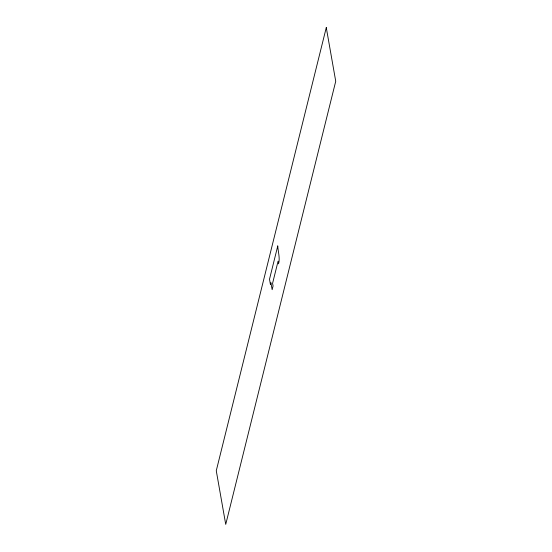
<?xml version="1.0" encoding="UTF-8"?>
<svg xmlns="http://www.w3.org/2000/svg" width="552" height="552" viewBox="0 0 552 552"><rect width="100%" height="100%" fill="white"/><g stroke="black" fill="none" stroke-linecap="round" stroke-linejoin="round"><path stroke-width="0.83" d="M326.273 27.6L216.267 470.739L225.727 524.4L335.733 81.261L326.273 27.6M277.76 245.964L269.507 279.202L270.452 284.57L270.915 282.721L272.143 289.697L273.061 286.005L272.584 283.321L278.091 261.165L278.56 263.849C280.202 257.957 278.07 251.926 277.76 245.964"/></g></svg>
